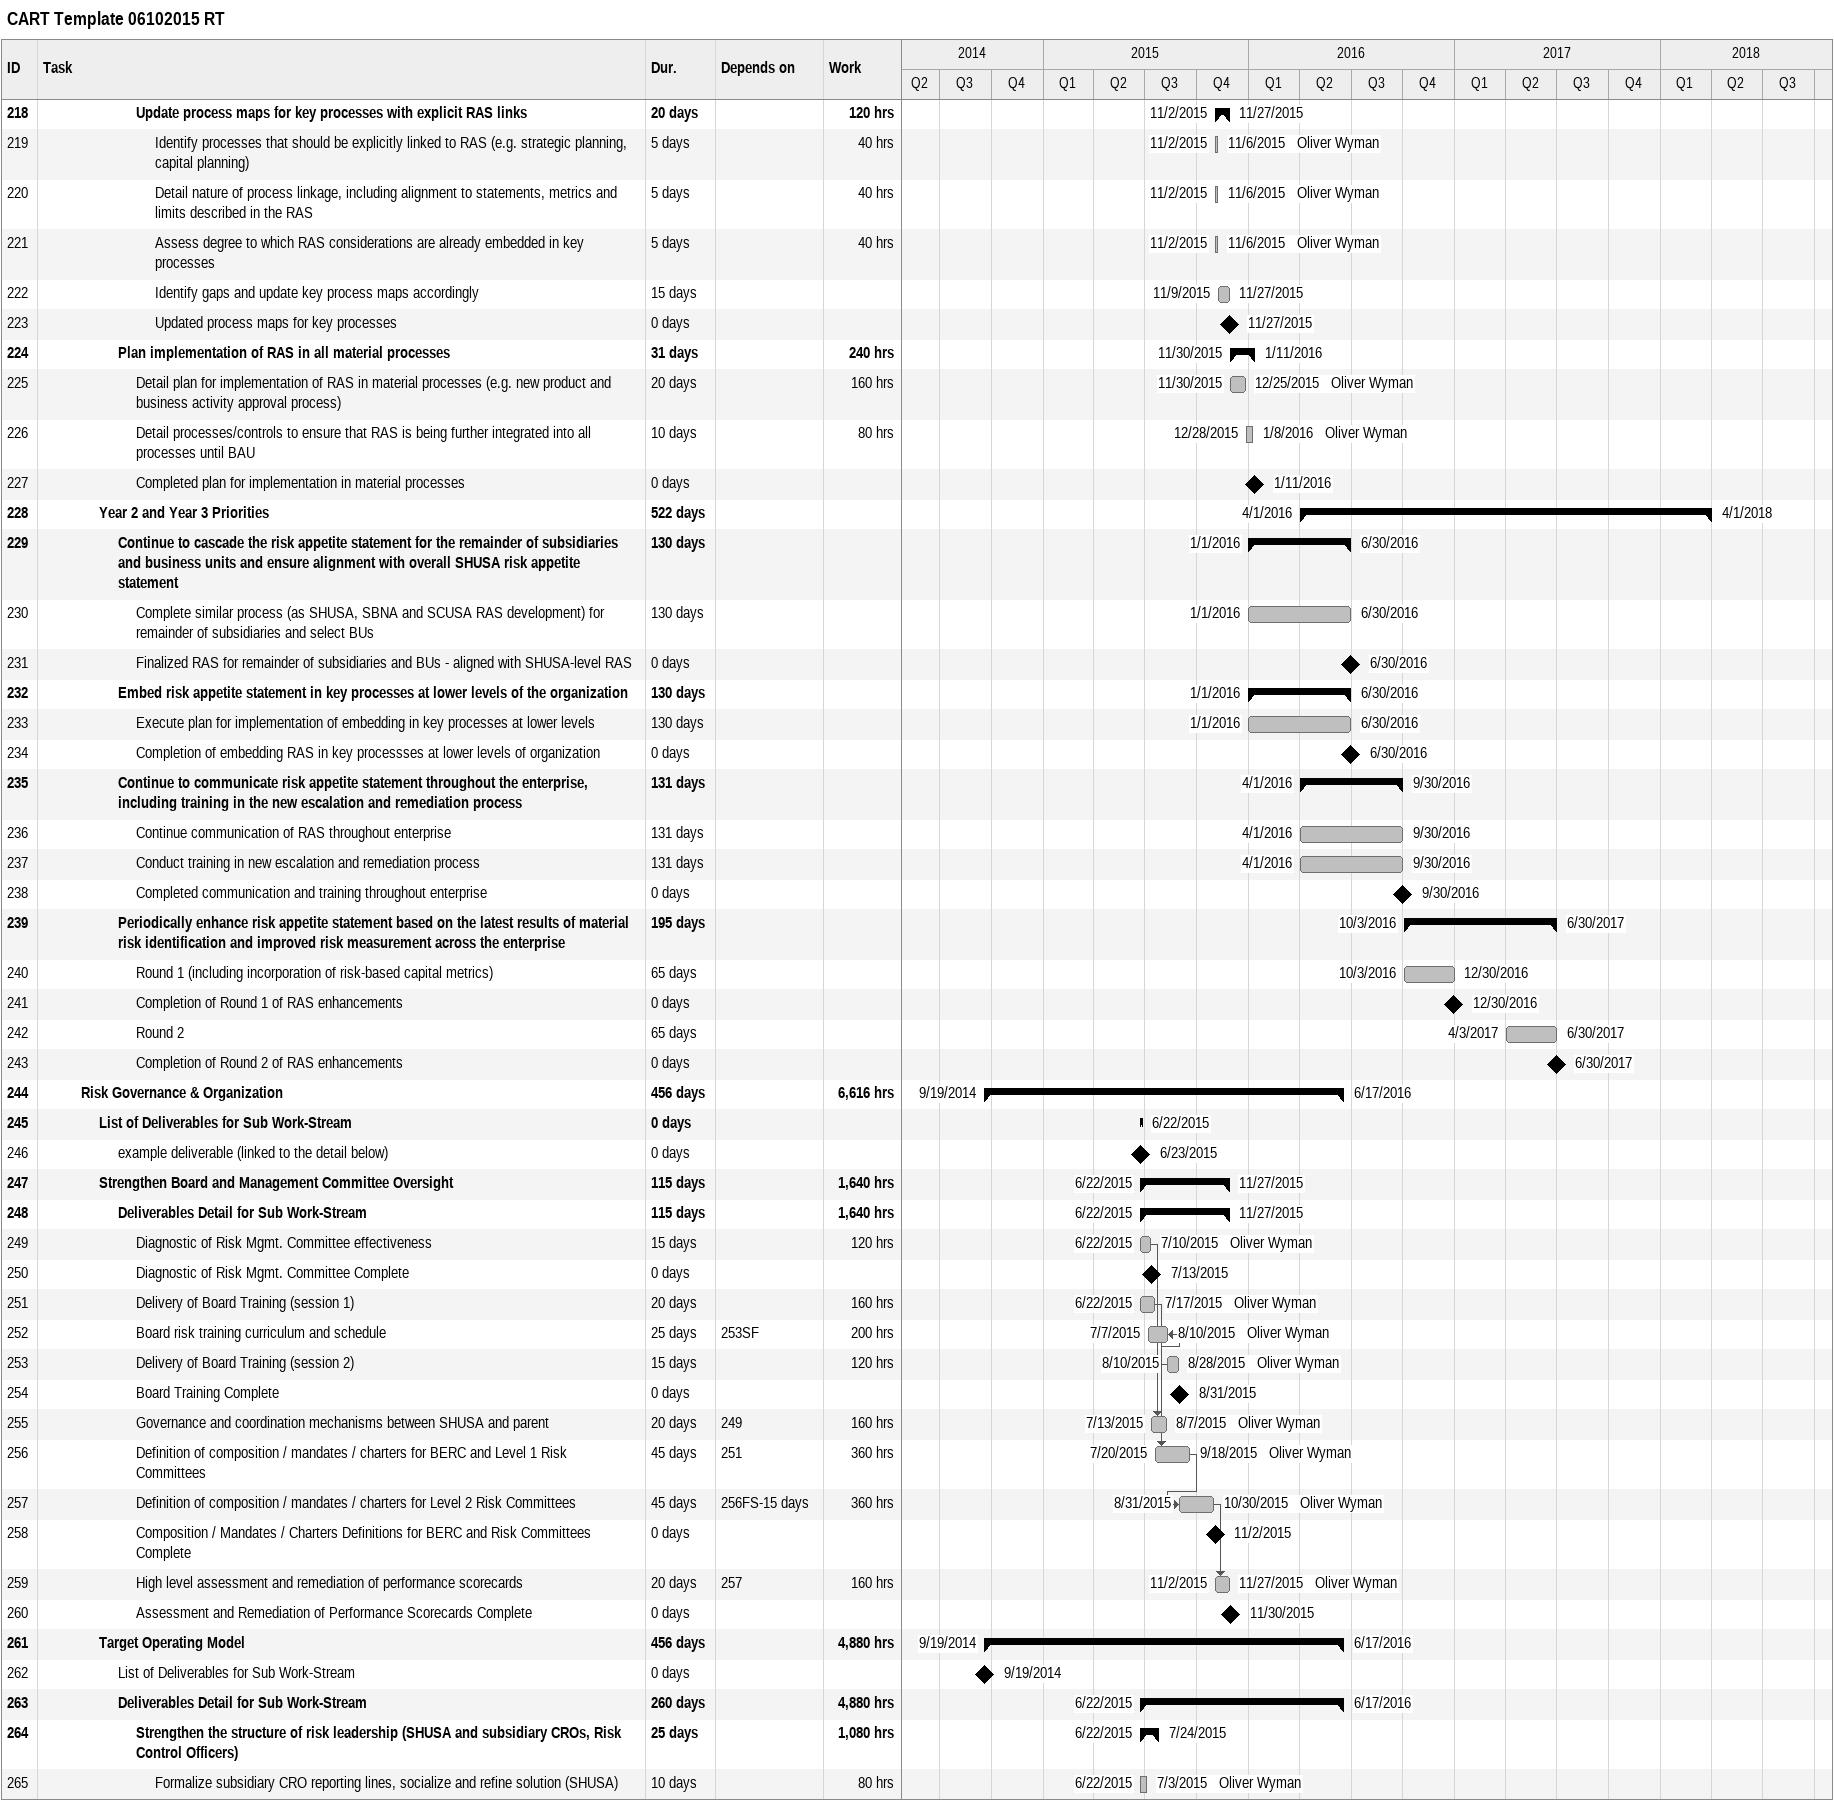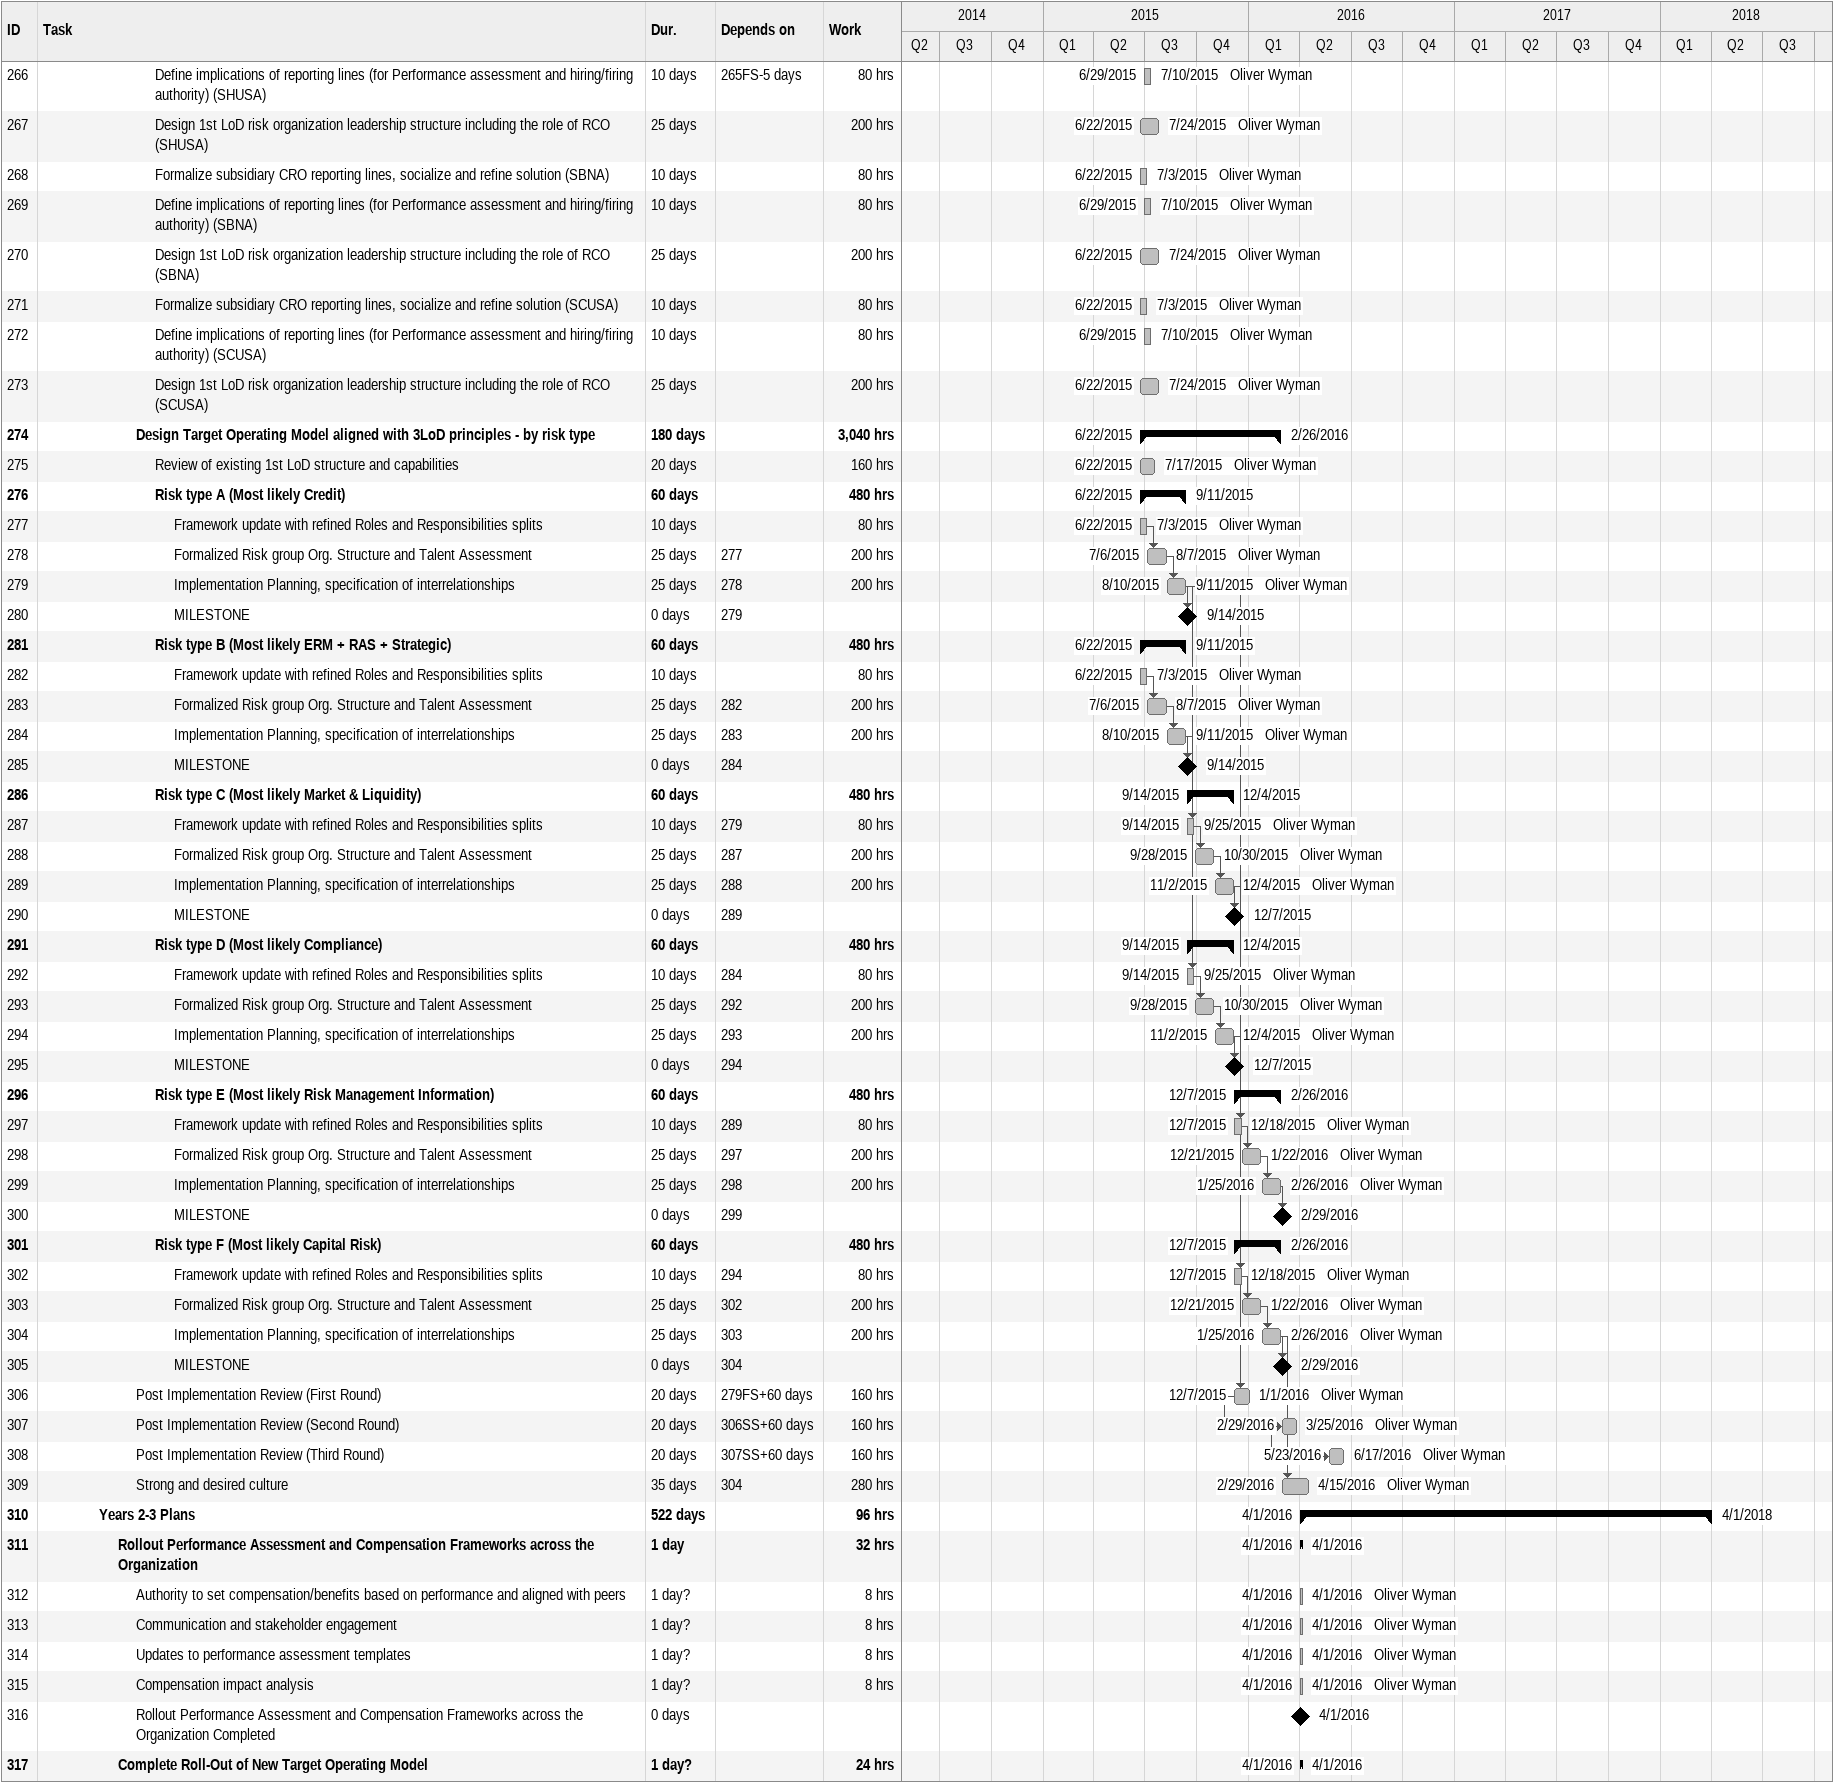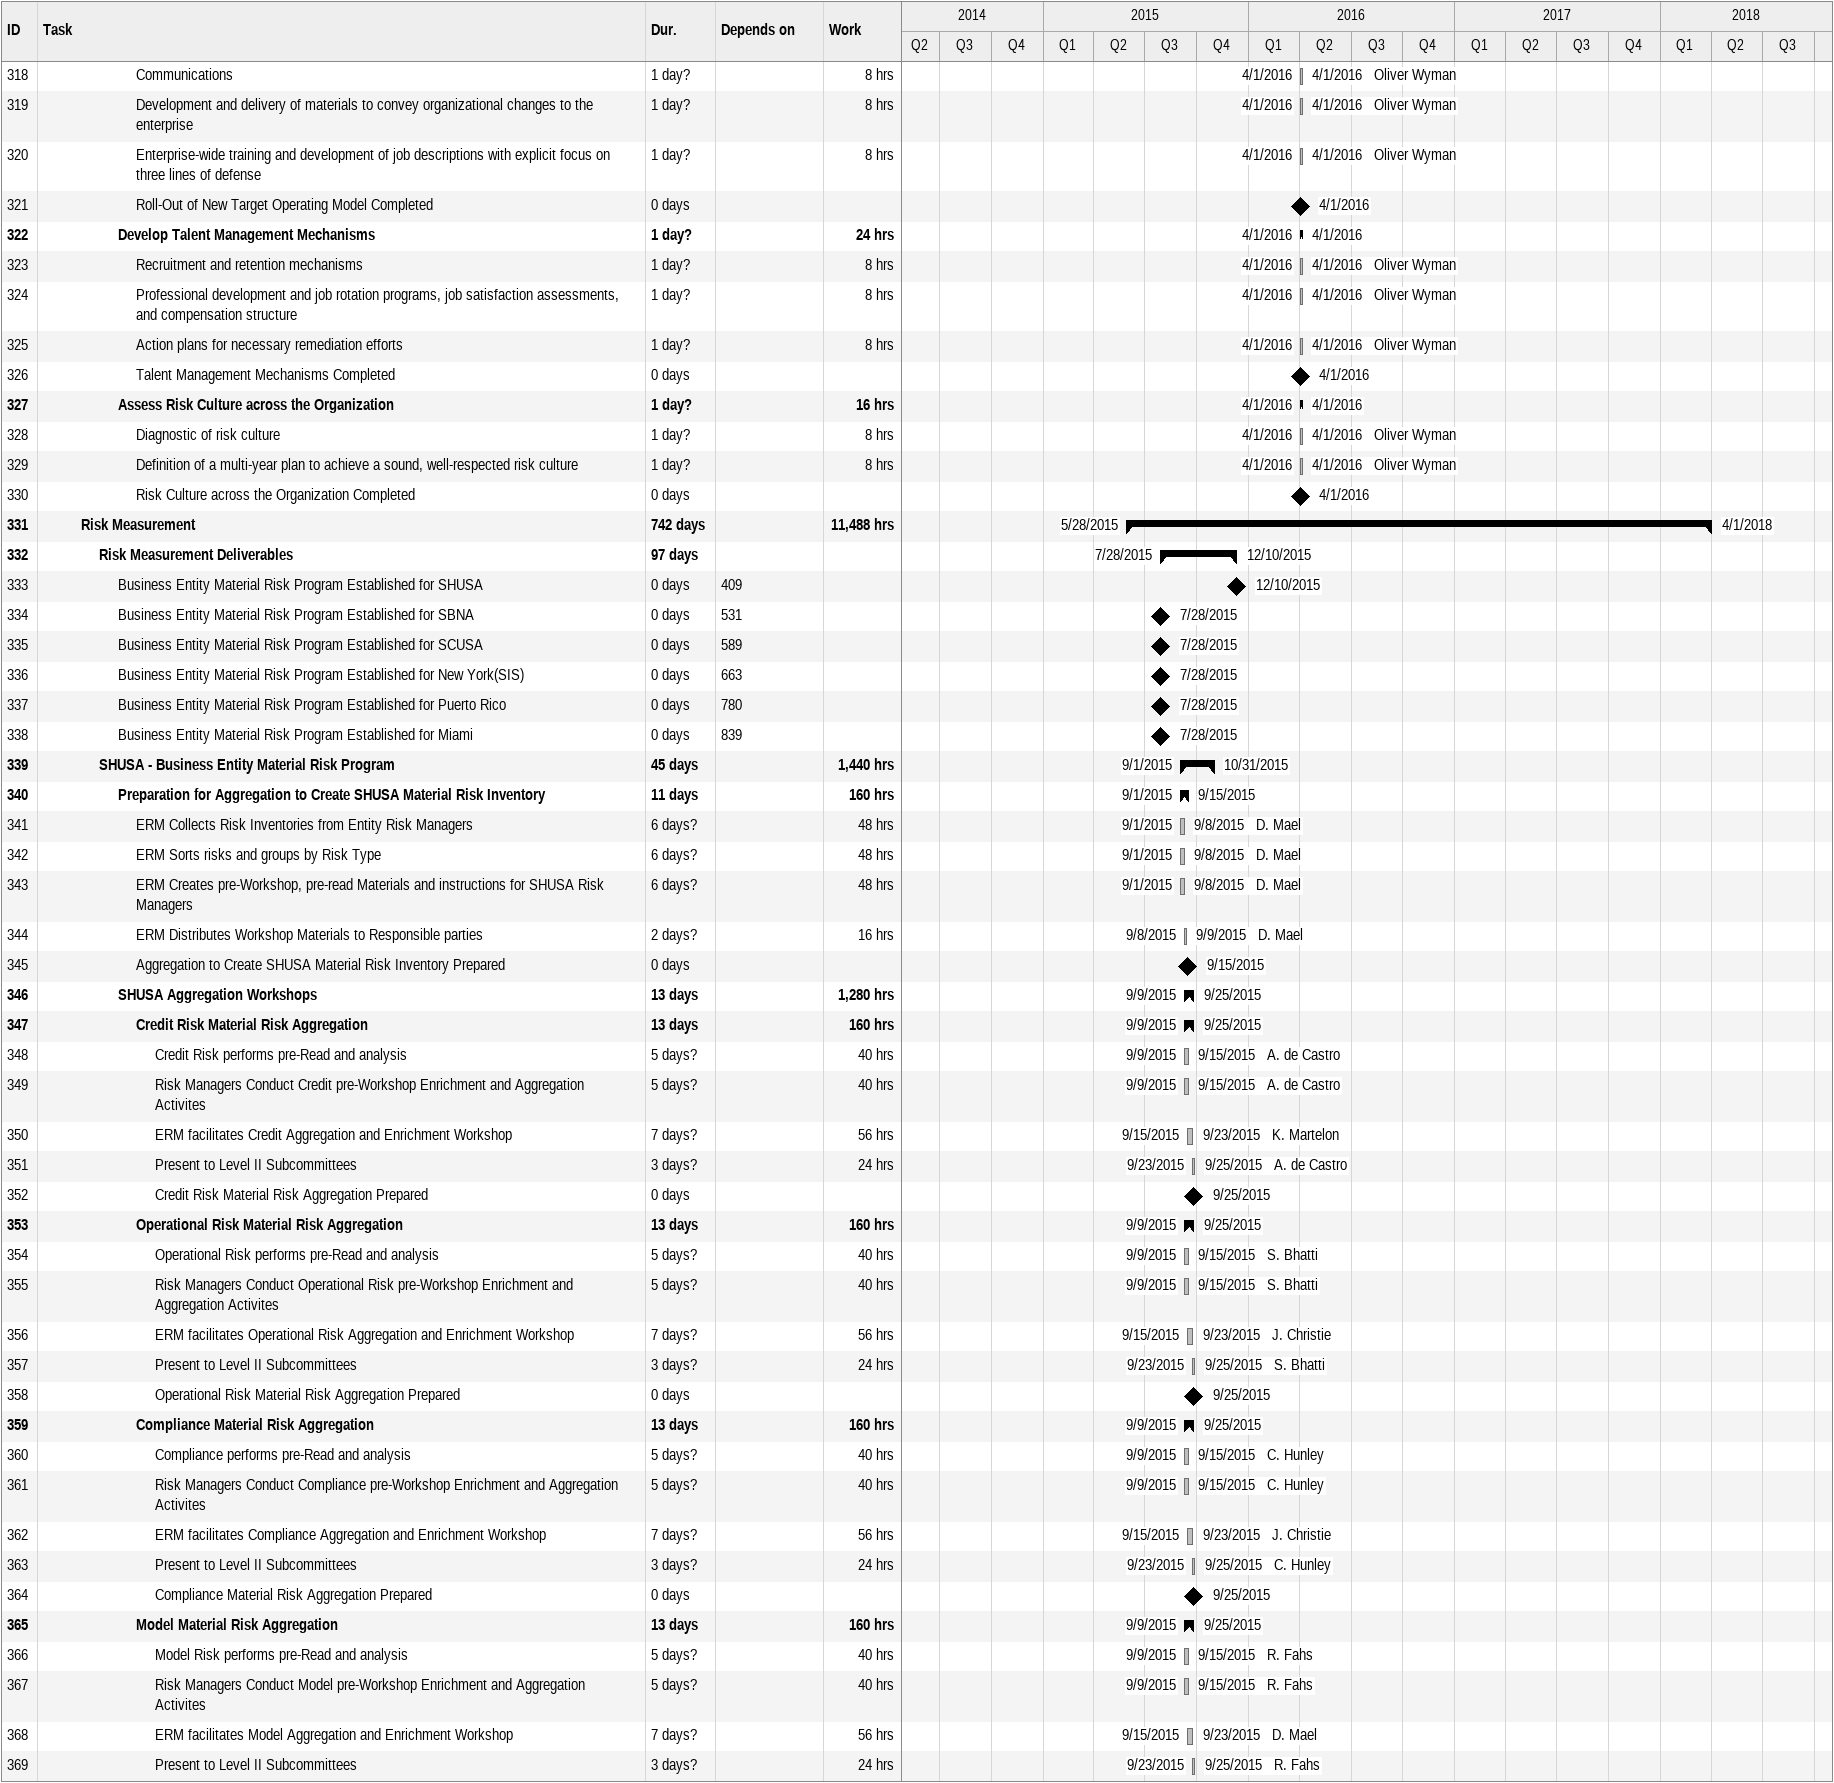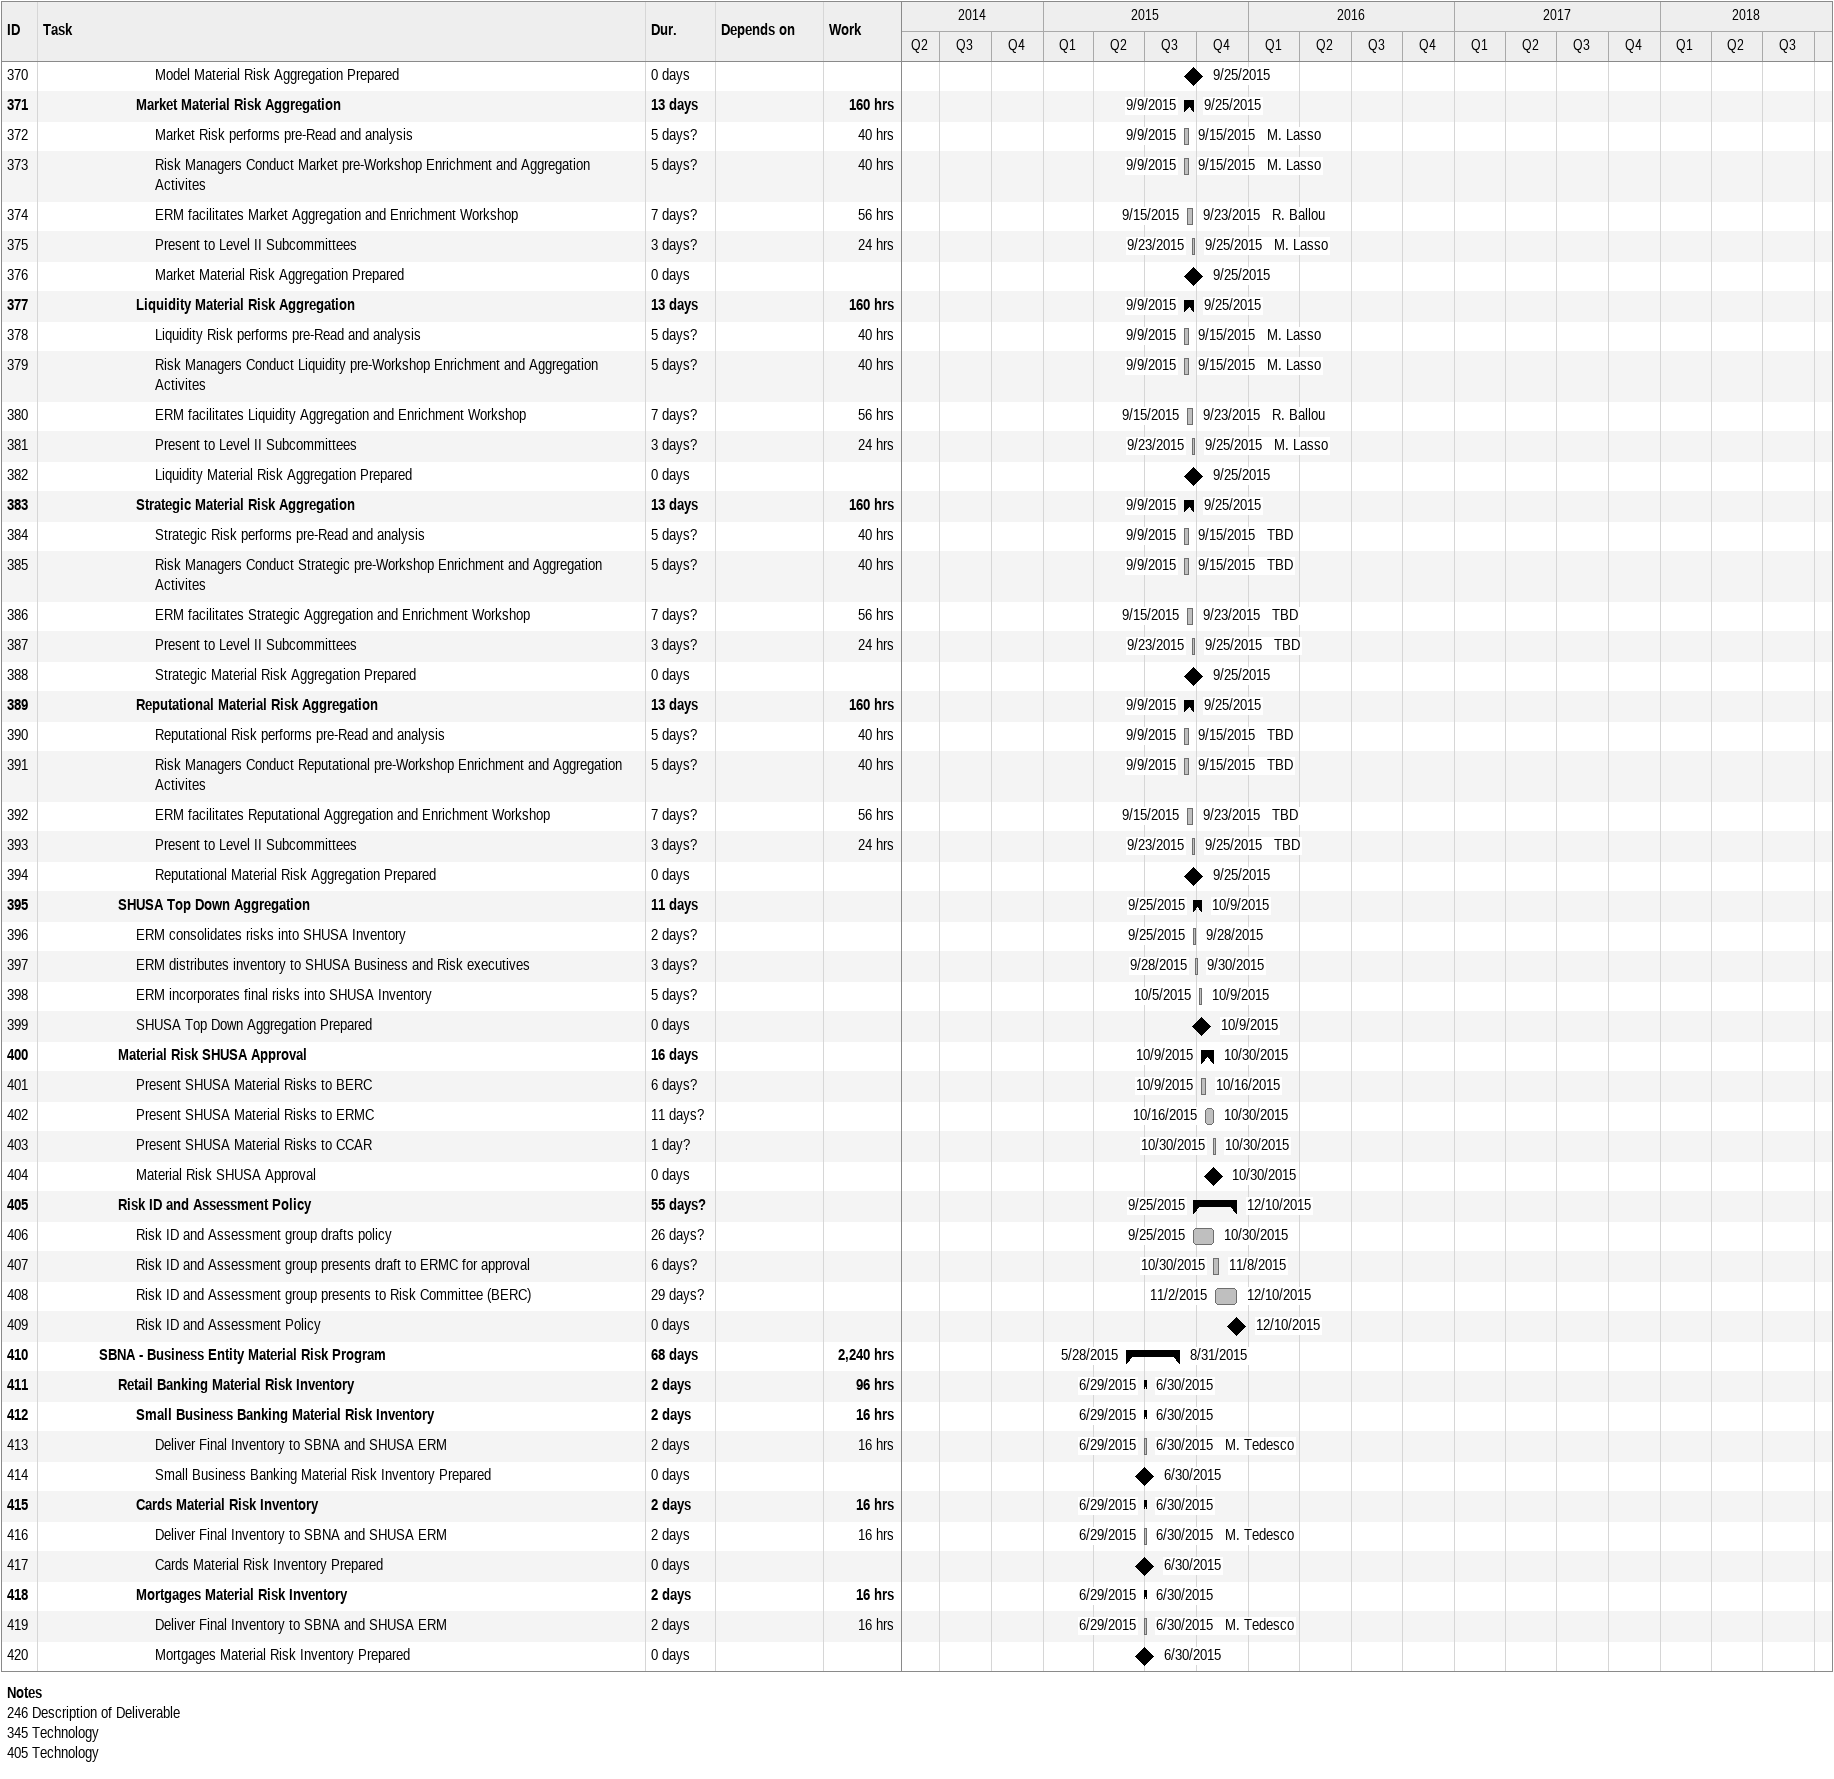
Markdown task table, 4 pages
CART Template 06102015 RT

| ID | Level | Task | Duration | Start | Finish | Predecessors | Resources | Work (h) |
|---|---|---|---|---|---|---|---|---|
| 218 | 6 | **Update process maps for key processes with explicit RAS links** | 20d | 2015-11-02 | 2015-11-27 |  |  | 120 |
| 219 | 7 | Identify processes that should be explicitly linked to RAS (e.g. strategic planning, capital planning) | 5d | 2015-11-02 | 2015-11-06 |  | Oliver Wyman | 40 |
| 220 | 7 | Detail nature of process linkage, including alignment to statements, metrics and limits described in the RAS | 5d | 2015-11-02 | 2015-11-06 |  | Oliver Wyman | 40 |
| 221 | 7 | Assess degree to which RAS considerations are already embedded in key processes | 5d | 2015-11-02 | 2015-11-06 |  | Oliver Wyman | 40 |
| 222 | 7 | Identify gaps and update key process maps accordingly | 15d | 2015-11-09 | 2015-11-27 |  |  |  |
| 223 | 7 | Updated process maps for key processes | 0d | 2015-11-27 | 2015-11-27 |  |  |  |
| 224 | 5 | **Plan implementation of RAS in all material processes** | 31d | 2015-11-30 | 2016-01-11 |  |  | 240 |
| 225 | 6 | Detail plan for implementation of RAS in material processes (e.g. new product and business activity approval process) | 20d | 2015-11-30 | 2015-12-25 |  | Oliver Wyman | 160 |
| 226 | 6 | Detail processes/controls to ensure that RAS is being further integrated into all processes until BAU | 10d | 2015-12-28 | 2016-01-08 |  | Oliver Wyman | 80 |
| 227 | 6 | Completed plan for implementation in material processes | 0d | 2016-01-11 | 2016-01-11 |  |  |  |
| 228 | 4 | **Year 2 and Year 3 Priorities** | 522d | 2016-04-01 | 2018-04-01 |  |  |  |
| 229 | 5 | **Continue to cascade the risk appetite statement for the remainder of subsidiaries and business units and ensure alignment with overall SHUSA risk appetite statement** | 130d | 2016-01-01 | 2016-06-30 |  |  |  |
| 230 | 6 | Complete similar process (as SHUSA, SBNA and SCUSA RAS development) for remainder of subsidiaries and select BUs | 130d | 2016-01-01 | 2016-06-30 |  |  |  |
| 231 | 6 | Finalized RAS for remainder of subsidiaries and BUs - aligned with SHUSA-level RAS | 0d | 2016-06-30 | 2016-06-30 |  |  |  |
| 232 | 5 | **Embed risk appetite statement in key processes at lower levels of the organization** | 130d | 2016-01-01 | 2016-06-30 |  |  |  |
| 233 | 6 | Execute plan for implementation of embedding in key processes at lower levels | 130d | 2016-01-01 | 2016-06-30 |  |  |  |
| 234 | 6 | Completion of embedding RAS in key processses at lower levels of organization | 0d | 2016-06-30 | 2016-06-30 |  |  |  |
| 235 | 5 | **Continue to communicate risk appetite statement throughout the enterprise, including training in the new escalation and remediation process** | 131d | 2016-04-01 | 2016-09-30 |  |  |  |
| 236 | 6 | Continue communication of RAS throughout enterprise | 131d | 2016-04-01 | 2016-09-30 |  |  |  |
| 237 | 6 | Conduct training in new escalation and remediation process | 131d | 2016-04-01 | 2016-09-30 |  |  |  |
| 238 | 6 | Completed communication and training throughout enterprise | 0d | 2016-09-30 | 2016-09-30 |  |  |  |
| 239 | 5 | **Periodically enhance risk appetite statement based on the latest results of material risk identification and improved risk measurement across the enterprise** | 195d | 2016-10-03 | 2017-06-30 |  |  |  |
| 240 | 6 | Round 1 (including incorporation of risk-based capital metrics) | 65d | 2016-10-03 | 2016-12-30 |  |  |  |
| 241 | 6 | Completion of Round 1 of RAS enhancements | 0d | 2016-12-30 | 2016-12-30 |  |  |  |
| 242 | 6 | Round 2 | 65d | 2017-04-03 | 2017-06-30 |  |  |  |
| 243 | 6 | Completion of Round 2 of RAS enhancements | 0d | 2017-06-30 | 2017-06-30 |  |  |  |
| 244 | 3 | **Risk Governance & Organization** | 456d | 2014-09-19 | 2016-06-17 |  |  | 6616 |
| 245 | 4 | **List of Deliverables for Sub Work-Stream** | 0d | 2015-06-22 | 2015-06-22 |  |  |  |
| 246 | 5 | example deliverable (linked to the detail below) | 0d | 2015-06-23 | 2015-06-23 |  |  |  |
| 247 | 4 | **Strengthen Board and Management Committee Oversight** | 115d | 2015-06-22 | 2015-11-27 |  |  | 1640 |
| 248 | 5 | **Deliverables Detail for Sub Work-Stream** | 115d | 2015-06-22 | 2015-11-27 |  |  | 1640 |
| 249 | 6 | Diagnostic of Risk Mgmt. Committee effectiveness | 15d | 2015-06-22 | 2015-07-10 |  | Oliver Wyman | 120 |
| 250 | 6 | Diagnostic of Risk Mgmt. Committee Complete | 0d | 2015-07-13 | 2015-07-13 |  |  |  |
| 251 | 6 | Delivery of Board Training (session 1) | 20d | 2015-06-22 | 2015-07-17 |  | Oliver Wyman | 160 |
| 252 | 6 | Board risk training curriculum and schedule | 25d | 2015-07-07 | 2015-08-10 | 253SF | Oliver Wyman | 200 |
| 253 | 6 | Delivery of Board Training (session 2) | 15d | 2015-08-10 | 2015-08-28 |  | Oliver Wyman | 120 |
| 254 | 6 | Board Training Complete | 0d | 2015-08-31 | 2015-08-31 |  |  |  |
| 255 | 6 | Governance and coordination mechanisms between SHUSA and parent | 20d | 2015-07-13 | 2015-08-07 | 249 | Oliver Wyman | 160 |
| 256 | 6 | Definition of composition / mandates / charters for BERC and Level 1 Risk Committees | 45d | 2015-07-20 | 2015-09-18 | 251 | Oliver Wyman | 360 |
| 257 | 6 | Definition of composition / mandates / charters for Level 2 Risk Committees | 45d | 2015-08-31 | 2015-10-30 | 256FS-15d | Oliver Wyman | 360 |
| 258 | 6 | Composition / Mandates / Charters Definitions for BERC and Risk Committees Complete | 0d | 2015-11-02 | 2015-11-02 |  |  |  |
| 259 | 6 | High level assessment and remediation of performance scorecards | 20d | 2015-11-02 | 2015-11-27 | 257 | Oliver Wyman | 160 |
| 260 | 6 | Assessment and Remediation of Performance Scorecards Complete | 0d | 2015-11-30 | 2015-11-30 |  |  |  |
| 261 | 4 | **Target Operating Model** | 456d | 2014-09-19 | 2016-06-17 |  |  | 4880 |
| 262 | 5 | List of Deliverables for Sub Work-Stream | 0d | 2014-09-19 | 2014-09-19 |  |  |  |
| 263 | 5 | **Deliverables Detail for Sub Work-Stream** | 260d | 2015-06-22 | 2016-06-17 |  |  | 4880 |
| 264 | 6 | **Strengthen the structure of risk leadership (SHUSA and subsidiary CROs, Risk Control Officers)** | 25d | 2015-06-22 | 2015-07-24 |  |  | 1080 |
| 265 | 7 | Formalize subsidiary CRO reporting lines, socialize and refine solution (SHUSA) | 10d | 2015-06-22 | 2015-07-03 |  | Oliver Wyman | 80 |
| 266 | 7 | Define implications of reporting lines (for Performance assessment and hiring/firing authority) (SHUSA) | 10d | 2015-06-29 | 2015-07-10 | 265FS-5d | Oliver Wyman | 80 |
| 267 | 7 | Design 1st LoD risk organization leadership structure including the role of RCO (SHUSA) | 25d | 2015-06-22 | 2015-07-24 |  | Oliver Wyman | 200 |
| 268 | 7 | Formalize subsidiary CRO reporting lines, socialize and refine solution (SBNA) | 10d | 2015-06-22 | 2015-07-03 |  | Oliver Wyman | 80 |
| 269 | 7 | Define implications of reporting lines (for Performance assessment and hiring/firing authority) (SBNA) | 10d | 2015-06-29 | 2015-07-10 |  | Oliver Wyman | 80 |
| 270 | 7 | Design 1st LoD risk organization leadership structure including the role of RCO (SBNA) | 25d | 2015-06-22 | 2015-07-24 |  | Oliver Wyman | 200 |
| 271 | 7 | Formalize subsidiary CRO reporting lines, socialize and refine solution (SCUSA) | 10d | 2015-06-22 | 2015-07-03 |  | Oliver Wyman | 80 |
| 272 | 7 | Define implications of reporting lines (for Performance assessment and hiring/firing authority) (SCUSA) | 10d | 2015-06-29 | 2015-07-10 |  | Oliver Wyman | 80 |
| 273 | 7 | Design 1st LoD risk organization leadership structure including the role of RCO (SCUSA) | 25d | 2015-06-22 | 2015-07-24 |  | Oliver Wyman | 200 |
| 274 | 6 | **Design Target Operating Model aligned with 3LoD principles - by risk type** | 180d | 2015-06-22 | 2016-02-26 |  |  | 3040 |
| 275 | 7 | Review of existing 1st LoD structure and capabilities | 20d | 2015-06-22 | 2015-07-17 |  | Oliver Wyman | 160 |
| 276 | 7 | **Risk type A (Most likely Credit)** | 60d | 2015-06-22 | 2015-09-11 |  |  | 480 |
| 277 | 8 | Framework update with refined Roles and Responsibilities splits | 10d | 2015-06-22 | 2015-07-03 |  | Oliver Wyman | 80 |
| 278 | 8 | Formalized Risk group Org. Structure and Talent Assessment | 25d | 2015-07-06 | 2015-08-07 | 277 | Oliver Wyman | 200 |
| 279 | 8 | Implementation Planning, specification of interrelationships | 25d | 2015-08-10 | 2015-09-11 | 278 | Oliver Wyman | 200 |
| 280 | 8 | MILESTONE | 0d | 2015-09-14 | 2015-09-14 | 279 |  |  |
| 281 | 7 | **Risk type B (Most likely ERM + RAS + Strategic)** | 60d | 2015-06-22 | 2015-09-11 |  |  | 480 |
| 282 | 8 | Framework update with refined Roles and Responsibilities splits | 10d | 2015-06-22 | 2015-07-03 |  | Oliver Wyman | 80 |
| 283 | 8 | Formalized Risk group Org. Structure and Talent Assessment | 25d | 2015-07-06 | 2015-08-07 | 282 | Oliver Wyman | 200 |
| 284 | 8 | Implementation Planning, specification of interrelationships | 25d | 2015-08-10 | 2015-09-11 | 283 | Oliver Wyman | 200 |
| 285 | 8 | MILESTONE | 0d | 2015-09-14 | 2015-09-14 | 284 |  |  |
| 286 | 7 | **Risk type C (Most likely Market & Liquidity)** | 60d | 2015-09-14 | 2015-12-04 |  |  | 480 |
| 287 | 8 | Framework update with refined Roles and Responsibilities splits | 10d | 2015-09-14 | 2015-09-25 | 279 | Oliver Wyman | 80 |
| 288 | 8 | Formalized Risk group Org. Structure and Talent Assessment | 25d | 2015-09-28 | 2015-10-30 | 287 | Oliver Wyman | 200 |
| 289 | 8 | Implementation Planning, specification of interrelationships | 25d | 2015-11-02 | 2015-12-04 | 288 | Oliver Wyman | 200 |
| 290 | 8 | MILESTONE | 0d | 2015-12-07 | 2015-12-07 | 289 |  |  |
| 291 | 7 | **Risk type D (Most likely Compliance)** | 60d | 2015-09-14 | 2015-12-04 |  |  | 480 |
| 292 | 8 | Framework update with refined Roles and Responsibilities splits | 10d | 2015-09-14 | 2015-09-25 | 284 | Oliver Wyman | 80 |
| 293 | 8 | Formalized Risk group Org. Structure and Talent Assessment | 25d | 2015-09-28 | 2015-10-30 | 292 | Oliver Wyman | 200 |
| 294 | 8 | Implementation Planning, specification of interrelationships | 25d | 2015-11-02 | 2015-12-04 | 293 | Oliver Wyman | 200 |
| 295 | 8 | MILESTONE | 0d | 2015-12-07 | 2015-12-07 | 294 |  |  |
| 296 | 7 | **Risk type E (Most likely Risk Management Information)** | 60d | 2015-12-07 | 2016-02-26 |  |  | 480 |
| 297 | 8 | Framework update with refined Roles and Responsibilities splits | 10d | 2015-12-07 | 2015-12-18 | 289 | Oliver Wyman | 80 |
| 298 | 8 | Formalized Risk group Org. Structure and Talent Assessment | 25d | 2015-12-21 | 2016-01-22 | 297 | Oliver Wyman | 200 |
| 299 | 8 | Implementation Planning, specification of interrelationships | 25d | 2016-01-25 | 2016-02-26 | 298 | Oliver Wyman | 200 |
| 300 | 8 | MILESTONE | 0d | 2016-02-29 | 2016-02-29 | 299 |  |  |
| 301 | 7 | **Risk type F (Most likely Capital Risk)** | 60d | 2015-12-07 | 2016-02-26 |  |  | 480 |
| 302 | 8 | Framework update with refined Roles and Responsibilities splits | 10d | 2015-12-07 | 2015-12-18 | 294 | Oliver Wyman | 80 |
| 303 | 8 | Formalized Risk group Org. Structure and Talent Assessment | 25d | 2015-12-21 | 2016-01-22 | 302 | Oliver Wyman | 200 |
| 304 | 8 | Implementation Planning, specification of interrelationships | 25d | 2016-01-25 | 2016-02-26 | 303 | Oliver Wyman | 200 |
| 305 | 8 | MILESTONE | 0d | 2016-02-29 | 2016-02-29 | 304 |  |  |
| 306 | 6 | Post Implementation Review (First Round) | 20d | 2015-12-07 | 2016-01-01 | 279FS+60d | Oliver Wyman | 160 |
| 307 | 6 | Post Implementation Review (Second Round) | 20d | 2016-02-29 | 2016-03-25 | 306SS+60d | Oliver Wyman | 160 |
| 308 | 6 | Post Implementation Review (Third Round) | 20d | 2016-05-23 | 2016-06-17 | 307SS+60d | Oliver Wyman | 160 |
| 309 | 6 | Strong and desired culture | 35d | 2016-02-29 | 2016-04-15 | 304 | Oliver Wyman | 280 |
| 310 | 4 | **Years 2-3 Plans** | 522d | 2016-04-01 | 2018-04-01 |  |  | 96 |
| 311 | 5 | **Rollout Performance Assessment and Compensation Frameworks across the Organization** | 1d | 2016-04-01 | 2016-04-01 |  |  | 32 |
| 312 | 6 | Authority to set compensation/benefits based on performance and aligned with peers | 1d? | 2016-04-01 | 2016-04-01 |  | Oliver Wyman | 8 |
| 313 | 6 | Communication and stakeholder engagement | 1d? | 2016-04-01 | 2016-04-01 |  | Oliver Wyman | 8 |
| 314 | 6 | Updates to performance assessment templates | 1d? | 2016-04-01 | 2016-04-01 |  | Oliver Wyman | 8 |
| 315 | 6 | Compensation impact analysis | 1d? | 2016-04-01 | 2016-04-01 |  | Oliver Wyman | 8 |
| 316 | 6 | Rollout Performance Assessment and Compensation Frameworks across the Organization Completed | 0d | 2016-04-01 | 2016-04-01 |  |  |  |
| 317 | 5 | **Complete Roll-Out of New Target Operating Model** | 1d? | 2016-04-01 | 2016-04-01 |  |  | 24 |
| 318 | 6 | Communications | 1d? | 2016-04-01 | 2016-04-01 |  | Oliver Wyman | 8 |
| 319 | 6 | Development and delivery of materials to convey organizational changes to the enterprise | 1d? | 2016-04-01 | 2016-04-01 |  | Oliver Wyman | 8 |
| 320 | 6 | Enterprise-wide training and development of job descriptions with explicit focus on three lines of defense | 1d? | 2016-04-01 | 2016-04-01 |  | Oliver Wyman | 8 |
| 321 | 6 | Roll-Out of New Target Operating Model Completed | 0d | 2016-04-01 | 2016-04-01 |  |  |  |
| 322 | 5 | **Develop Talent Management Mechanisms** | 1d? | 2016-04-01 | 2016-04-01 |  |  | 24 |
| 323 | 6 | Recruitment and retention mechanisms | 1d? | 2016-04-01 | 2016-04-01 |  | Oliver Wyman | 8 |
| 324 | 6 | Professional development and job rotation programs, job satisfaction assessments, and compensation structure | 1d? | 2016-04-01 | 2016-04-01 |  | Oliver Wyman | 8 |
| 325 | 6 | Action plans for necessary remediation efforts | 1d? | 2016-04-01 | 2016-04-01 |  | Oliver Wyman | 8 |
| 326 | 6 | Talent Management Mechanisms Completed | 0d | 2016-04-01 | 2016-04-01 |  |  |  |
| 327 | 5 | **Assess Risk Culture across the Organization** | 1d? | 2016-04-01 | 2016-04-01 |  |  | 16 |
| 328 | 6 | Diagnostic of risk culture | 1d? | 2016-04-01 | 2016-04-01 |  | Oliver Wyman | 8 |
| 329 | 6 | Definition of a multi-year plan to achieve a sound, well-respected risk culture | 1d? | 2016-04-01 | 2016-04-01 |  | Oliver Wyman | 8 |
| 330 | 6 | Risk Culture across the Organization Completed | 0d | 2016-04-01 | 2016-04-01 |  |  |  |
| 331 | 3 | **Risk Measurement** | 742d | 2015-05-28 | 2018-04-01 |  |  | 11488 |
| 332 | 4 | **Risk Measurement Deliverables** | 97d | 2015-07-28 | 2015-12-10 |  |  |  |
| 333 | 5 | Business Entity Material Risk Program Established for SHUSA | 0d | 2015-12-10 | 2015-12-10 | 409 |  |  |
| 334 | 5 | Business Entity Material Risk Program Established for SBNA | 0d | 2015-07-28 | 2015-07-28 | 531 |  |  |
| 335 | 5 | Business Entity Material Risk Program Established for SCUSA | 0d | 2015-07-28 | 2015-07-28 | 589 |  |  |
| 336 | 5 | Business Entity Material Risk Program Established for New York(SIS) | 0d | 2015-07-28 | 2015-07-28 | 663 |  |  |
| 337 | 5 | Business Entity Material Risk Program Established for Puerto Rico | 0d | 2015-07-28 | 2015-07-28 | 780 |  |  |
| 338 | 5 | Business Entity Material Risk Program Established for Miami | 0d | 2015-07-28 | 2015-07-28 | 839 |  |  |
| 339 | 4 | **SHUSA - Business Entity Material Risk Program** | 45d | 2015-09-01 | 2015-10-31 |  |  | 1440 |
| 340 | 5 | **Preparation for Aggregation to Create SHUSA Material Risk Inventory** | 11d | 2015-09-01 | 2015-09-15 |  |  | 160 |
| 341 | 6 | ERM Collects Risk Inventories from Entity Risk Managers | 6d? | 2015-09-01 | 2015-09-08 |  | D. Mael | 48 |
| 342 | 6 | ERM Sorts risks and groups by Risk Type | 6d? | 2015-09-01 | 2015-09-08 |  | D. Mael | 48 |
| 343 | 6 | ERM Creates pre-Workshop, pre-read Materials and instructions for SHUSA Risk Managers | 6d? | 2015-09-01 | 2015-09-08 |  | D. Mael | 48 |
| 344 | 6 | ERM Distributes Workshop Materials to Responsible parties | 2d? | 2015-09-08 | 2015-09-09 |  | D. Mael | 16 |
| 345 | 6 | Aggregation to Create SHUSA Material Risk Inventory Prepared | 0d | 2015-09-15 | 2015-09-15 |  |  |  |
| 346 | 5 | **SHUSA Aggregation Workshops** | 13d | 2015-09-09 | 2015-09-25 |  |  | 1280 |
| 347 | 6 | **Credit Risk Material Risk Aggregation** | 13d | 2015-09-09 | 2015-09-25 |  |  | 160 |
| 348 | 7 | Credit Risk performs pre-Read and analysis | 5d? | 2015-09-09 | 2015-09-15 |  | A. de Castro | 40 |
| 349 | 7 | Risk Managers Conduct Credit pre-Workshop Enrichment and Aggregation Activites | 5d? | 2015-09-09 | 2015-09-15 |  | A. de Castro | 40 |
| 350 | 7 | ERM facilitates Credit Aggregation and Enrichment Workshop | 7d? | 2015-09-15 | 2015-09-23 |  | K. Martelon | 56 |
| 351 | 7 | Present to Level II Subcommittees | 3d? | 2015-09-23 | 2015-09-25 |  | A. de Castro | 24 |
| 352 | 7 | Credit Risk Material Risk Aggregation Prepared | 0d | 2015-09-25 | 2015-09-25 |  |  |  |
| 353 | 6 | **Operational Risk Material Risk Aggregation** | 13d | 2015-09-09 | 2015-09-25 |  |  | 160 |
| 354 | 7 | Operational Risk performs pre-Read and analysis | 5d? | 2015-09-09 | 2015-09-15 |  | S. Bhatti | 40 |
| 355 | 7 | Risk Managers Conduct Operational Risk pre-Workshop Enrichment and Aggregation Activites | 5d? | 2015-09-09 | 2015-09-15 |  | S. Bhatti | 40 |
| 356 | 7 | ERM facilitates Operational Risk Aggregation and Enrichment Workshop | 7d? | 2015-09-15 | 2015-09-23 |  | J. Christie | 56 |
| 357 | 7 | Present to Level II Subcommittees | 3d? | 2015-09-23 | 2015-09-25 |  | S. Bhatti | 24 |
| 358 | 7 | Operational Risk Material Risk Aggregation Prepared | 0d | 2015-09-25 | 2015-09-25 |  |  |  |
| 359 | 6 | **Compliance Material Risk Aggregation** | 13d | 2015-09-09 | 2015-09-25 |  |  | 160 |
| 360 | 7 | Compliance performs pre-Read and analysis | 5d? | 2015-09-09 | 2015-09-15 |  | C. Hunley | 40 |
| 361 | 7 | Risk Managers Conduct Compliance pre-Workshop Enrichment and Aggregation Activites | 5d? | 2015-09-09 | 2015-09-15 |  | C. Hunley | 40 |
| 362 | 7 | ERM facilitates Compliance Aggregation and Enrichment Workshop | 7d? | 2015-09-15 | 2015-09-23 |  | J. Christie | 56 |
| 363 | 7 | Present to Level II Subcommittees | 3d? | 2015-09-23 | 2015-09-25 |  | C. Hunley | 24 |
| 364 | 7 | Compliance Material Risk Aggregation Prepared | 0d | 2015-09-25 | 2015-09-25 |  |  |  |
| 365 | 6 | **Model Material Risk Aggregation** | 13d | 2015-09-09 | 2015-09-25 |  |  | 160 |
| 366 | 7 | Model Risk performs pre-Read and analysis | 5d? | 2015-09-09 | 2015-09-15 |  | R. Fahs | 40 |
| 367 | 7 | Risk Managers Conduct Model pre-Workshop Enrichment and Aggregation Activites | 5d? | 2015-09-09 | 2015-09-15 |  | R. Fahs | 40 |
| 368 | 7 | ERM facilitates Model Aggregation and Enrichment Workshop | 7d? | 2015-09-15 | 2015-09-23 |  | D. Mael | 56 |
| 369 | 7 | Present to Level II Subcommittees | 3d? | 2015-09-23 | 2015-09-25 |  | R. Fahs | 24 |
| 370 | 7 | Model Material Risk Aggregation Prepared | 0d | 2015-09-25 | 2015-09-25 |  |  |  |
| 371 | 6 | **Market Material Risk Aggregation** | 13d | 2015-09-09 | 2015-09-25 |  |  | 160 |
| 372 | 7 | Market Risk performs pre-Read and analysis | 5d? | 2015-09-09 | 2015-09-15 |  | M. Lasso | 40 |
| 373 | 7 | Risk Managers Conduct Market pre-Workshop Enrichment and Aggregation Activites | 5d? | 2015-09-09 | 2015-09-15 |  | M. Lasso | 40 |
| 374 | 7 | ERM facilitates Market Aggregation and Enrichment Workshop | 7d? | 2015-09-15 | 2015-09-23 |  | R. Ballou | 56 |
| 375 | 7 | Present to Level II Subcommittees | 3d? | 2015-09-23 | 2015-09-25 |  | M. Lasso | 24 |
| 376 | 7 | Market Material Risk Aggregation Prepared | 0d | 2015-09-25 | 2015-09-25 |  |  |  |
| 377 | 6 | **Liquidity Material Risk Aggregation** | 13d | 2015-09-09 | 2015-09-25 |  |  | 160 |
| 378 | 7 | Liquidity Risk performs pre-Read and analysis | 5d? | 2015-09-09 | 2015-09-15 |  | M. Lasso | 40 |
| 379 | 7 | Risk Managers Conduct Liquidity pre-Workshop Enrichment and Aggregation Activites | 5d? | 2015-09-09 | 2015-09-15 |  | M. Lasso | 40 |
| 380 | 7 | ERM facilitates Liquidity Aggregation and Enrichment Workshop | 7d? | 2015-09-15 | 2015-09-23 |  | R. Ballou | 56 |
| 381 | 7 | Present to Level II Subcommittees | 3d? | 2015-09-23 | 2015-09-25 |  | M. Lasso | 24 |
| 382 | 7 | Liquidity Material Risk Aggregation Prepared | 0d | 2015-09-25 | 2015-09-25 |  |  |  |
| 383 | 6 | **Strategic Material Risk Aggregation** | 13d | 2015-09-09 | 2015-09-25 |  |  | 160 |
| 384 | 7 | Strategic Risk performs pre-Read and analysis | 5d? | 2015-09-09 | 2015-09-15 |  | TBD | 40 |
| 385 | 7 | Risk Managers Conduct Strategic pre-Workshop Enrichment and Aggregation Activites | 5d? | 2015-09-09 | 2015-09-15 |  | TBD | 40 |
| 386 | 7 | ERM facilitates Strategic Aggregation and Enrichment Workshop | 7d? | 2015-09-15 | 2015-09-23 |  | TBD | 56 |
| 387 | 7 | Present to Level II Subcommittees | 3d? | 2015-09-23 | 2015-09-25 |  | TBD | 24 |
| 388 | 7 | Strategic Material Risk Aggregation Prepared | 0d | 2015-09-25 | 2015-09-25 |  |  |  |
| 389 | 6 | **Reputational Material Risk Aggregation** | 13d | 2015-09-09 | 2015-09-25 |  |  | 160 |
| 390 | 7 | Reputational Risk performs pre-Read and analysis | 5d? | 2015-09-09 | 2015-09-15 |  | TBD | 40 |
| 391 | 7 | Risk Managers Conduct Reputational pre-Workshop Enrichment and Aggregation Activites | 5d? | 2015-09-09 | 2015-09-15 |  | TBD | 40 |
| 392 | 7 | ERM facilitates Reputational Aggregation and Enrichment Workshop | 7d? | 2015-09-15 | 2015-09-23 |  | TBD | 56 |
| 393 | 7 | Present to Level II Subcommittees | 3d? | 2015-09-23 | 2015-09-25 |  | TBD | 24 |
| 394 | 7 | Reputational Material Risk Aggregation Prepared | 0d | 2015-09-25 | 2015-09-25 |  |  |  |
| 395 | 5 | **SHUSA Top Down Aggregation** | 11d | 2015-09-25 | 2015-10-09 |  |  |  |
| 396 | 6 | ERM consolidates risks into SHUSA Inventory | 2d? | 2015-09-25 | 2015-09-28 |  |  |  |
| 397 | 6 | ERM distributes inventory to SHUSA Business and Risk executives | 3d? | 2015-09-28 | 2015-09-30 |  |  |  |
| 398 | 6 | ERM incorporates final risks into SHUSA Inventory | 5d? | 2015-10-05 | 2015-10-09 |  |  |  |
| 399 | 6 | SHUSA Top Down Aggregation Prepared | 0d | 2015-10-09 | 2015-10-09 |  |  |  |
| 400 | 5 | **Material Risk SHUSA Approval** | 16d | 2015-10-09 | 2015-10-30 |  |  |  |
| 401 | 6 | Present SHUSA Material Risks to BERC | 6d? | 2015-10-09 | 2015-10-16 |  |  |  |
| 402 | 6 | Present SHUSA Material Risks to ERMC | 11d? | 2015-10-16 | 2015-10-30 |  |  |  |
| 403 | 6 | Present SHUSA Material Risks to CCAR | 1d? | 2015-10-30 | 2015-10-30 |  |  |  |
| 404 | 6 | Material Risk SHUSA Approval | 0d | 2015-10-30 | 2015-10-30 |  |  |  |
| 405 | 5 | **Risk ID and Assessment Policy** | 55d? | 2015-09-25 | 2015-12-10 |  |  |  |
| 406 | 6 | Risk ID and Assessment group drafts policy | 26d? | 2015-09-25 | 2015-10-30 |  |  |  |
| 407 | 6 | Risk ID and Assessment group presents draft to ERMC for approval | 6d? | 2015-10-30 | 2015-11-08 |  |  |  |
| 408 | 6 | Risk ID and Assessment group presents to Risk Committee (BERC) | 29d? | 2015-11-02 | 2015-12-10 |  |  |  |
| 409 | 6 | Risk ID and Assessment Policy | 0d | 2015-12-10 | 2015-12-10 |  |  |  |
| 410 | 4 | **SBNA - Business Entity Material Risk Program** | 68d | 2015-05-28 | 2015-08-31 |  |  | 2240 |
| 411 | 5 | **Retail Banking Material Risk Inventory** | 2d | 2015-06-29 | 2015-06-30 |  |  | 96 |
| 412 | 6 | **Small Business Banking Material Risk Inventory** | 2d | 2015-06-29 | 2015-06-30 |  |  | 16 |
| 413 | 7 | Deliver Final Inventory to SBNA and SHUSA ERM | 2d | 2015-06-29 | 2015-06-30 |  | M. Tedesco | 16 |
| 414 | 7 | Small Business Banking Material Risk Inventory Prepared | 0d | 2015-06-30 | 2015-06-30 |  |  |  |
| 415 | 6 | **Cards Material Risk Inventory** | 2d | 2015-06-29 | 2015-06-30 |  |  | 16 |
| 416 | 7 | Deliver Final Inventory to SBNA and SHUSA ERM | 2d | 2015-06-29 | 2015-06-30 |  | M. Tedesco | 16 |
| 417 | 7 | Cards Material Risk Inventory Prepared | 0d | 2015-06-30 | 2015-06-30 |  |  |  |
| 418 | 6 | **Mortgages Material Risk Inventory** | 2d | 2015-06-29 | 2015-06-30 |  |  | 16 |
| 419 | 7 | Deliver Final Inventory to SBNA and SHUSA ERM | 2d | 2015-06-29 | 2015-06-30 |  | M. Tedesco | 16 |
| 420 | 7 | Mortgages Material Risk Inventory Prepared | 0d | 2015-06-30 | 2015-06-30 |  |  |  |

Notes
- 246: Description of Deliverable
- 345: Technology
- 405: Technology
